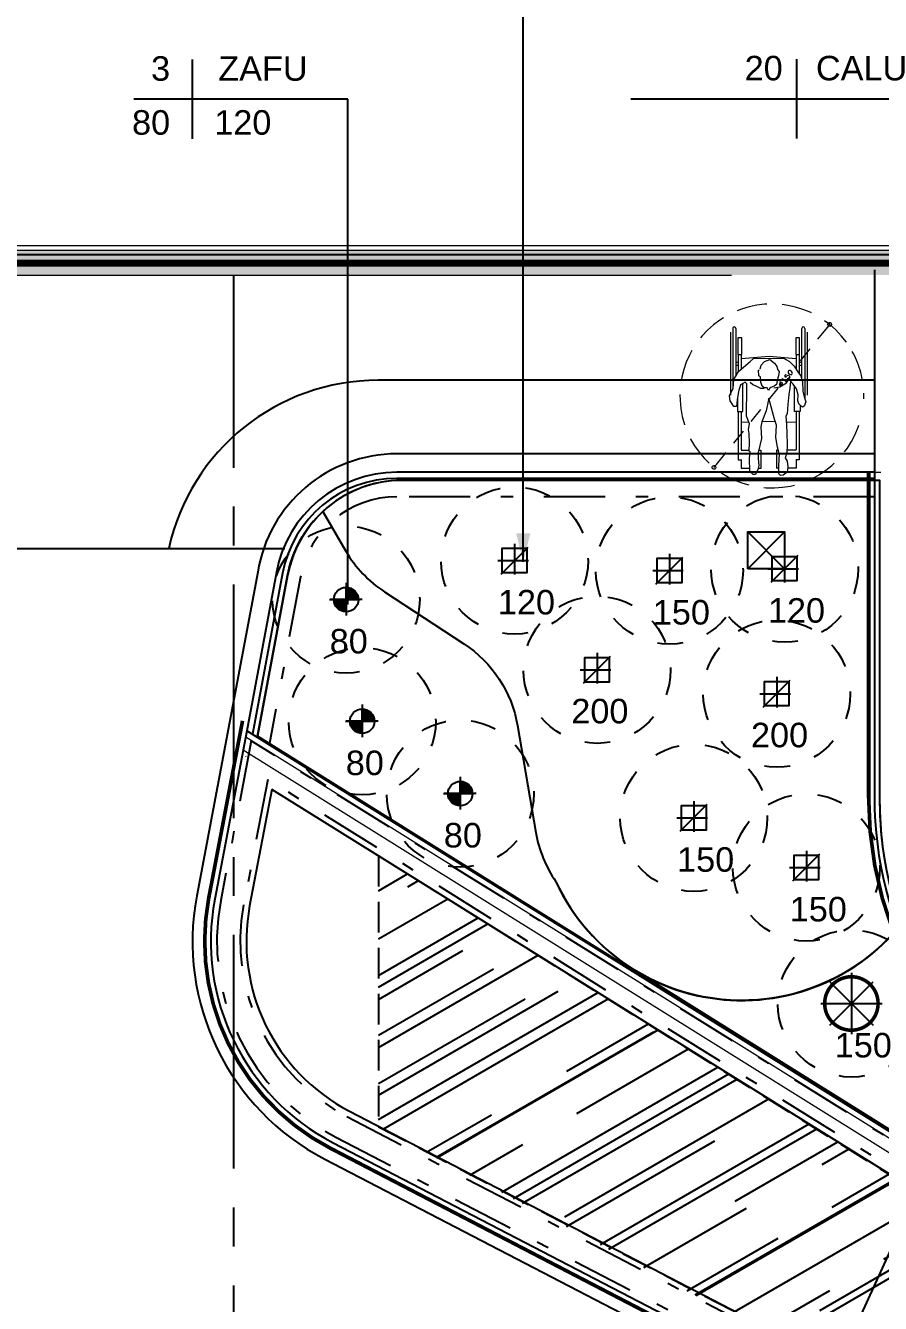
# Model space of a CAD drawing. Extents: x -14.2 to 52.3, y 2.5 to 90.9.
# Drawn here: x -6.07 to 0.9, y 34.2 to 44.62 of the extents above; entities that cross this region are included whole.
import ezdxf
from ezdxf.enums import TextEntityAlignment as Align

# ---------------------------------------------------------------- set-up
doc = ezdxf.new("R2010")
doc.units = 0
for name, pattern in [('HIDDEN', [0.375, 0.25, -0.125]), ('limpo_PINI-PSG-PE-0102-LAZ-R00$0$CENTER2', [28.575, 19.05, -3.175, 3.175, -3.175]), ('limpo_PINI-PSG-PE-0102-LAZ-R00$0$DASHDOT', [1, 0.5, -0.25, 0, -0.25]), ('limpo_PINI-PSG-PE-0102-LAZ-R00$0$HIDDEN', [0.375, 0.25, -0.125]), ('limpo_PINI-PSG-PE-0102-LAZ-R00$0$HIDDEN2', [0.1875, 0.125, -0.0625]), ('limpo_PINI-PSG-PE-0102-LAZ-R00$0$IMPORT-IMPORT-HIDDEN _5_', [0.375, 0.25, -0.125]), ('limpo_PINI-PSG-PE-0102-LAZ-R00$0$IMPORT-IMPORT-HIDDEN2', [0.1875, 0.125, -0.0625]), ('LINE-DASHED_1', [0.41664, 0.20828, -0.20836])]:
    doc.linetypes.add(name, pattern=pattern)
for name, color, linetype in [('COPA GERAL', 118, 'HIDDEN'), ('FOR_CONTROL', 2, 'Continuous'), ('LEGENDA', 2, 'Continuous'), ('limpo_PINI-PSG-PE-0102-LAZ-R00$0$PA_ESTR', 181, 'limpo_PINI-PSG-PE-0102-LAZ-R00$0$CENTER2'), ('limpo_PINI-PSG-PE-0102-LAZ-R00$0$PA_EXTE_1', 1, 'Continuous'), ('limpo_PINI-PSG-PE-0102-LAZ-R00$0$PA_EXTE_2', 2, 'Continuous'), ('limpo_PINI-PSG-PE-0102-LAZ-R00$0$PA_EXTE_3', 3, 'Continuous'), ('limpo_PINI-PSG-PE-0102-LAZ-R00$0$PA_INST_ELET', 162, 'Continuous'), ('limpo_PINI-PSG-PE-0102-LAZ-R00$0$PA_PISO_1', 11, 'Continuous'), ('limpo_PINI-PSG-PE-0102-LAZ-R00$0$PA_PROJ_I', 2, 'limpo_PINI-PSG-PE-0102-LAZ-R00$0$DASHDOT'), ('limpo_PINI-PSG-PE-0102-LAZ-R00$0$PA_TXTU', 11, 'Continuous'), ('limpo_PINI-PSG-PE-0102-LAZ-R00$0$QUADROS', 1, 'Continuous'), ('limpo_PINI-PSG-PE-0102-LAZ-R00$0$XR_ARQT', 7, 'Continuous'), ('limpo_PINI-PSG-PE-0102-LAZ-R00$0$XR_ELET', 31, 'Continuous'), ('PLANTIO1', 2, 'Continuous'), ('XR_ARQT', 7, 'Continuous')]:
    doc.layers.add(name, color=color, linetype=linetype)
for name, color, linetype, lineweight, true_color in [('limpo_PINI-PSG-PE-0102-LAZ-R00$0$0-13', 7, 'limpo_PINI-PSG-PE-0102-LAZ-R00$0$IMPORT-IMPORT-HIDDEN _5_', 5, 0x999999), ('limpo_PINI-PSG-PE-0102-LAZ-R00$0$0-14', 7, 'limpo_PINI-PSG-PE-0102-LAZ-R00$0$IMPORT-IMPORT-HIDDEN2', 5, 0x999999), ('limpo_PINI-PSG-PE-0102-LAZ-R00$0$0-22', 7, 'Continuous', 5, 0xc0c0c0), ('limpo_PINI-PSG-PE-0102-LAZ-R00$0$0-23', 2, 'limpo_PINI-PSG-PE-0102-LAZ-R00$0$IMPORT-IMPORT-HIDDEN2', 5, 0xffff00), ('limpo_PINI-PSG-PE-0102-LAZ-R00$0$0-8', 7, 'Continuous', 5, 0x999999)]:
    doc.layers.add(name, color=color, linetype=linetype, lineweight=lineweight, true_color=true_color)
for name, color, linetype, lineweight in [('limpo_PINI-PSG-PE-0102-LAZ-R00$0$A-DETL', 1, 'Continuous', 5), ('limpo_PINI-PSG-PE-0102-LAZ-R00$0$A-FLOR', 192, 'Continuous', 5), ('limpo_PINI-PSG-PE-0102-LAZ-R00$0$A-FLOR-PATT', 8, 'Continuous', 5), ('limpo_PINI-PSG-PE-0102-LAZ-R00$0$A-GLAZ-CURT', 52, 'Continuous', 5), ('limpo_PINI-PSG-PE-0102-LAZ-R00$0$A-WALL', 1, 'Continuous', 5), ('limpo_PINI-PSG-PE-0102-LAZ-R00$0$I-WALL', 2, 'Continuous', 5), ('limpo_PINI-PSG-PE-0102-LAZ-R00$0$S-BEAM', 12, 'Continuous', 5)]:
    doc.layers.add(name, color=color, linetype=linetype, lineweight=lineweight)
doc.layers.add('PA_VEGE_AUX2', color=6, linetype='Continuous', plot=False)
doc.styles.add('ARN_3', font='arialbd.ttf', dxfattribs={"width": 1.25, "height": 0.3})
doc.styles.add('limpo_PINI-PSG-PE-0102-LAZ-R00$0$RomanS', font='romans__.ttf', dxfattribs={"width": 1.25, "height": 0.0375})
doc.styles.add('R80', font='arial.ttf', dxfattribs={"height": 0.2})
doc.styles.add('RMS_2', font='romans.shx', dxfattribs={"width": 1.25, "height": 0.2})
doc.styles.get("Standard").update_dxf_attribs({"font": 'arial.ttf'})

# ---------------------------------------------------------------- blocks, each defined once
blk = doc.blocks.new('limpo_PINI-PSG-PE-0102-LAZ-R00$0$LAZ GERAL - PNE_dwg_LAYOUT - LAZER - - -_dwg__Origin-23877588-009 - PRE - PAV_ LAZER - GERAL-25011496-009 - PRE - PAV_ LAZER - GERAL')
at = {"layer": 'limpo_PINI-PSG-PE-0102-LAZ-R00$0$0-22'}
blk.add_ellipse((0, 0), major_axis=(0, 0.5), ratio=1, dxfattribs=at)
at = {"layer": 'limpo_PINI-PSG-PE-0102-LAZ-R00$0$0-8'}
blk.add_line((0, 0), (-1, 0), dxfattribs=at)
blk = doc.blocks.new('limpo_PINI-PSG-PE-0102-LAZ-R00$0$LAZ GERAL - PNE_dwg-25011385-009 - PRE - PAV_ LAZER - GERAL')
at = {"layer": 'limpo_PINI-PSG-PE-0102-LAZ-R00$0$0-13'}
for start_param, end_param in [(6.283185, 11.76907), (5.829406, 6.283186), (5.625757, 5.686926)]:
    blk.add_ellipse((-21.61, 16.769), major_axis=(0.608, 0.439), ratio=1, start_param=start_param, end_param=end_param, dxfattribs=at)
at = {"layer": 'limpo_PINI-PSG-PE-0102-LAZ-R00$0$0-14'}
for p, q in [((-21.158, 17.328), (-21.432, 16.99)), ((-22.062, 16.21), (-21.559, 16.832))]:
    blk.add_line(p, q, dxfattribs=at)
at = {"layer": 'limpo_PINI-PSG-PE-0102-LAZ-R00$0$0-8'}
for p, q in [((-21.929, 17.32), (-21.929, 16.823)), ((-21.904, 17.32), (-21.904, 16.929)), ((-21.367, 17.32), (-21.367, 16.907)), ((-21.342, 17.32), (-21.342, 16.745)), ((-21.948, 17.288), (-21.948, 16.776)), ((-21.323, 17.288), (-21.323, 16.776)), ((-21.885, 17.107), (-21.885, 16.964)), ((-21.86, 17.107), (-21.86, 16.988)), ((-21.411, 17.107), (-21.411, 16.986)), ((-21.386, 17.107), (-21.386, 16.95)), ((-21.904, 17.045), (-21.885, 17.045)), ((-21.904, 17.02), (-21.885, 17.02)), ((-21.86, 16.997), (-21.847, 16.998)), ((-21.42, 16.998), (-21.411, 16.997)), ((-21.386, 17.045), (-21.367, 17.045)), ((-21.386, 17.02), (-21.367, 17.02)), ((-21.86, 16.642), (-21.86, 16.329)), ((-21.411, 16.642), (-21.411, 16.329)), ((-21.86, 16.556), (-21.8, 16.558)), ((-21.689, 16.563), (-21.581, 16.56)), ((-21.493, 16.558), (-21.411, 16.556)), ((-21.86, 16.327), (-21.795, 16.327)), ((-21.411, 16.327), (-21.487, 16.327)), ((-21.723, 16.179), (-21.699, 16.179)), ((-21.553, 16.179), (-21.572, 16.179))]:
    blk.add_line(p, q, dxfattribs=at)
at = {"layer": 'limpo_PINI-PSG-PE-0102-LAZ-R00$0$0-8', "flags": 128}
for points in [[(-21.856, 17.243), (-21.888, 17.243), (-21.888, 17.107), (-21.856, 17.107), (-21.856, 17.243)], [(-21.415, 17.107), (-21.383, 17.107), (-21.383, 17.243), (-21.415, 17.243), (-21.415, 17.107)], [(-21.86, 17.074), (-21.633, 17.094), (-21.411, 17.074)], [(-21.705, 16.989), (-21.697, 17.02), (-21.669, 17.051), (-21.627, 17.065), (-21.587, 17.037), (-21.57, 17.009), (-21.564, 16.984), (-21.55, 16.967), (-21.556, 16.933), (-21.562, 16.916), (-21.567, 16.893), (-21.573, 16.862), (-21.59, 16.848), (-21.618, 16.837), (-21.627, 16.831), (-21.638, 16.812), (-21.649, 16.834), (-21.672, 16.834), (-21.689, 16.848), (-21.7, 16.882), (-21.703, 16.91), (-21.703, 16.922), (-21.717, 16.933), (-21.72, 16.978), (-21.711, 16.981)], [(-21.787, 16.882), (-21.765, 16.862), (-21.734, 16.848), (-21.703, 16.831), (-21.672, 16.831)], [(-21.593, 16.834), (-21.545, 16.843), (-21.491, 16.876), (-21.46, 16.922)], [(-21.38, 16.942), (-21.38, 16.943), (-21.381, 16.943)], [(-21.891, 16.744), (-21.891, 16.642), (-21.847, 16.642), (-21.847, 16.87)], [(-21.38, 16.695), (-21.38, 16.642), (-21.424, 16.642), (-21.424, 16.848)], [(-21.885, 16.642), (-21.885, 16.249), (-21.86, 16.249)], [(-21.386, 16.642), (-21.386, 16.249), (-21.411, 16.249)], [(-21.717, 16.327), (-21.699, 16.327), (-21.699, 16.177)], [(-21.558, 16.327), (-21.572, 16.327), (-21.572, 16.177)], [(-21.86, 16.251), (-21.86, 16.179), (-21.791, 16.179)], [(-21.411, 16.251), (-21.411, 16.179), (-21.481, 16.179)]]:
    blk.add_lwpolyline(points, dxfattribs=at)
blk.add_lwpolyline([(-21.759, 17.074), (-21.514, 17.077), (-21.466, 17.051), (-21.429, 17.012), (-21.393, 16.958), (-21.373, 16.933), (-21.361, 16.885), (-21.356, 16.809), (-21.345, 16.761), (-21.333, 16.721), (-21.347, 16.685), (-21.361, 16.676), (-21.39, 16.704), (-21.398, 16.73), (-21.395, 16.778), (-21.409, 16.826), (-21.435, 16.865), (-21.457, 16.888), (-21.463, 16.831), (-21.471, 16.781), (-21.48, 16.699), (-21.486, 16.623), (-21.497, 16.603), (-21.491, 16.532), (-21.488, 16.465), (-21.486, 16.372), (-21.488, 16.301), (-21.5, 16.265), (-21.486, 16.236), (-21.48, 16.191), (-21.486, 16.146), (-21.517, 16.124), (-21.539, 16.121), (-21.553, 16.135), (-21.553, 16.191), (-21.55, 16.259), (-21.548, 16.29), (-21.564, 16.352), (-21.576, 16.431), (-21.573, 16.53), (-21.587, 16.58), (-21.604, 16.64), (-21.635, 16.752), (-21.655, 16.648), (-21.691, 16.558), (-21.7, 16.516), (-21.694, 16.422), (-21.722, 16.307), (-21.722, 16.259), (-21.717, 16.203), (-21.725, 16.169), (-21.742, 16.129), (-21.762, 16.129), (-21.79, 16.152), (-21.793, 16.262), (-21.787, 16.313), (-21.796, 16.318), (-21.793, 16.386), (-21.796, 16.462), (-21.801, 16.496), (-21.793, 16.541), (-21.818, 16.603), (-21.818, 16.682), (-21.815, 16.758), (-21.815, 16.82), (-21.813, 16.868), (-21.827, 16.882), (-21.866, 16.86), (-21.883, 16.806), (-21.892, 16.738), (-21.897, 16.682), (-21.92, 16.682), (-21.934, 16.704), (-21.951, 16.73), (-21.954, 16.769), (-21.925, 16.831), (-21.92, 16.902), (-21.883, 16.967), (-21.804, 17.037), (-21.787, 17.051)], close=True, dxfattribs=at)
at = {"layer": 'limpo_PINI-PSG-PE-0102-LAZ-R00$0$0-8'}
for centre, start_param, end_param in [((-21.917, 17.32), 5.497789, 8.639382), ((-21.354, 17.32), 5.497782, 8.639374)]:
    blk.add_ellipse(centre, major_axis=(0.00884, 0.00884), ratio=1, start_param=start_param, end_param=end_param, dxfattribs=at)
for p, xscale, yscale, zscale, rotation in [((-21.139, 17.352), 0.03125, 0.03125, 0.03125, 51.03786140507628), ((-22.082, 16.186), 0.03124999999999999, 0.03124999999999999, 0.03124999999999999, 231.0378614050763)]:
    blk.add_blockref('limpo_PINI-PSG-PE-0102-LAZ-R00$0$LAZ GERAL - PNE_dwg_LAYOUT - LAZER - - -_dwg__Origin-23877588-009 - PRE - PAV_ LAZER - GERAL-25011496-009 - PRE - PAV_ LAZER - GERAL', p, dxfattribs=dict(xscale=xscale, yscale=yscale, zscale=zscale, rotation=rotation))
at = {"layer": 'limpo_PINI-PSG-PE-0102-LAZ-R00$0$0-23', "insert": (-21.512, 16.924), "char_height": 0.0375, "width": 0.21165, "attachment_point": 2, "rotation": 51.0379, "line_spacing_factor": 0.983083, "style": 'limpo_PINI-PSG-PE-0102-LAZ-R00$0$RomanS'}
blk.add_mtext('∅150', dxfattribs=at)
blk = doc.blocks.new('limpo_PINI-PSG-PE-0102-LAZ-R00$0$PINI-EST-PE-1101-TQR-R20_rvt-1-5PPE_008_LAZER__P_A_0_09_')
at = {"layer": 'limpo_PINI-PSG-PE-0102-LAZ-R00$0$A-FLOR-PATT', "lineweight": 18}
h = blk.add_hatch(dxfattribs=at)
h.set_pattern_fill('FP_1', color=130, style=0, pattern_type=2)
h.set_pattern_definition([(0, (0, 0), (609.6, 152.4), [5.029, -452.171, 5.029, -452.171, -2438.4]), (0, (0, 0), (609.6, 152.4), [-914.4, 5.029, -909.371, 5.029, -452.171, -1066.8]), (0, (0, 0), (609.6, 152.4), [-2286, 5.029, -299.771, 5.029, -756.971]), (120, (228.6, 76.2), (-436.7823, 451.7291), [5.029, -452.171, 5.029, -452.171, -2438.4]), (120, (228.6, 76.2), (-436.7823, 451.7291), [-914.4, 5.029, -909.371, 5.029, -452.171, -1066.8]), (120, (228.6, 76.2), (-436.7823, 451.7291), [-2286, 5.029, -299.771, 5.029, -756.971]), (240, (304.8, 381), (-172.8177, -604.1291), [5.029, -452.171, 5.029, -452.171, -2438.4]), (240, (304.8, 381), (-172.8177, -604.1291), [-914.4, 5.029, -909.371, 5.029, -452.171, -1066.8]), (240, (304.8, 381), (-172.8177, -604.1291), [-2286, 5.029, -299.771, 5.029, -756.971])])
h.paths.add_polyline_path([(-7288, 8959), (-7288, 8967), (-11964, 11394), (-12008, 11418), (-12083, 11463), (-12123, 11489), (-12199, 11542), (-12214, 11554), (-12233, 11568), (-12286, 11610), (-12337, 11654), (-12386, 11701), (-12437, 11752), (-12489, 11810), (-12537, 11867), (-12565, 11903), (-12617, 11974), (-12644, 12013), (-12690, 12088), (-12705, 12114), (-12713, 12128), (-12745, 12188), (-12775, 12249), (-12774, 12217), (-12701, 12081), (-12620, 11957), (-12533, 11844), (-12433, 11733), (-12328, 11634), (-12209, 11539), (-12083, 11454), (-11949, 11378), (-7593, 9117)])
h.paths.add_polyline_path([(-12775, 14100), (-12699, 14496), (-12485, 14455), (-12697, 14586), (-12722, 14455), (-12775, 14169), (-12775, 14126)])
at = {"layer": 'limpo_PINI-PSG-PE-0102-LAZ-R00$0$S-BEAM'}
h = blk.add_hatch(color=50, dxfattribs=at)
h.paths.add_polyline_path([(36620, 18460), (37086, 18460), (37086, 18537), (-15140, 18537), (-15238, 18533), (-15331, 18494), (-15322, 18464), (-15335, 18460), (-6270, 18460), (-6270, 18503), (-6220, 18503), (-6220, 18460), (32600, 18460)])
h.paths.add_polyline_path([(-15199, 18550), (-15129, 18552), (-15151, 18552), (-15199, 18550)])
h.paths.add_polyline_path([(37073, 18582), (37086, 18582), (37086, 18660), (-14942, 18660), (-15123, 18582), (36620, 18582)])
at = {"layer": 'limpo_PINI-PSG-PE-0102-LAZ-R00$0$A-FLOR', "color": 142, "lineweight": 18}
for p, q in [((-12775, 14169), (-12775, 14100)), ((-12775, 12249), (-12775, 12218))]:
    blk.add_line(p, q, dxfattribs=at)
at = {"layer": 'limpo_PINI-PSG-PE-0102-LAZ-R00$0$S-BEAM', "color": 55, "lineweight": 18}
for p, q in [((37086, 18660), (-14942, 18660)), ((-15335, 18460), (-8715, 18460))]:
    blk.add_line(p, q, dxfattribs=at)
blk = doc.blocks.new('limpo_PINI-PSG-PE-0102-LAZ-R00$0$Parede básica _ DAA_GDC_VID_INFTY - ___-2043446-5PPE_008_LAZER__P_A_0_09_')
at = {"layer": 'limpo_PINI-PSG-PE-0102-LAZ-R00$0$A-WALL'}
for p, q in [((-15140, 18582), (-14177, 18582)), ((-14177, 18582), (-14177, 18568)), ((-14177, 18552), (-14177, 18537)), ((-15140, 18537), (-14177, 18537))]:
    blk.add_line(p, q, dxfattribs=at)
blk = doc.blocks.new('limpo_PINI-PSG-PE-0102-LAZ-R00$0$Parede básica _ DAA_GDC_VID_INFTY - ___-2043447-5PPE_008_LAZER__P_A_0_09_')
at = {"layer": 'limpo_PINI-PSG-PE-0102-LAZ-R00$0$A-WALL'}
for p, q in [((-14177, 18568), (-14177, 18582)), ((-14177, 18582), (-12927, 18582)), ((-14177, 18537), (-14177, 18552)), ((-12927, 18582), (-12927, 18568)), ((-12927, 18552), (-12927, 18537)), ((-14177, 18537), (-12927, 18537))]:
    blk.add_line(p, q, dxfattribs=at)
blk = doc.blocks.new('limpo_PINI-PSG-PE-0102-LAZ-R00$0$Parede básica _ DAA_GDC_VID_INFTY - ___-2043448-5PPE_008_LAZER__P_A_0_09_')
at = {"layer": 'limpo_PINI-PSG-PE-0102-LAZ-R00$0$A-WALL'}
for p, q in [((-12927, 18568), (-12927, 18582)), ((-12927, 18582), (-11677, 18582)), ((-12927, 18537), (-12927, 18552)), ((-11677, 18582), (-11677, 18568)), ((-11677, 18552), (-11677, 18537)), ((-12927, 18537), (-11677, 18537))]:
    blk.add_line(p, q, dxfattribs=at)
blk = doc.blocks.new('limpo_PINI-PSG-PE-0102-LAZ-R00$0$Parede básica _ DAA_GDC_VID_INFTY - ___-2043449-5PPE_008_LAZER__P_A_0_09_')
at = {"layer": 'limpo_PINI-PSG-PE-0102-LAZ-R00$0$A-WALL'}
for p, q in [((-11677, 18568), (-11677, 18582)), ((-11677, 18582), (-10427, 18582)), ((-11677, 18537), (-11677, 18552)), ((-10427, 18582), (-10427, 18568)), ((-10427, 18552), (-10427, 18537)), ((-11677, 18537), (-10427, 18537))]:
    blk.add_line(p, q, dxfattribs=at)
blk = doc.blocks.new('limpo_PINI-PSG-PE-0102-LAZ-R00$0$Parede básica _ DAA_GDC_VID_INFTY - ___-2043450-5PPE_008_LAZER__P_A_0_09_')
at = {"layer": 'limpo_PINI-PSG-PE-0102-LAZ-R00$0$A-WALL'}
for p, q in [((-10427, 18568), (-10427, 18582)), ((-10427, 18582), (-9177, 18582)), ((-10427, 18537), (-10427, 18552)), ((-9177, 18582), (-9177, 18568)), ((-9177, 18552), (-9177, 18537)), ((-10427, 18537), (-9177, 18537))]:
    blk.add_line(p, q, dxfattribs=at)
blk = doc.blocks.new('limpo_PINI-PSG-PE-0102-LAZ-R00$0$Parede básica _ DAA_GDC_VID_INFTY - ___-2043451-5PPE_008_LAZER__P_A_0_09_')
at = {"layer": 'limpo_PINI-PSG-PE-0102-LAZ-R00$0$A-WALL'}
for p, q in [((-9177, 18568), (-9177, 18582)), ((-9177, 18582), (-7927, 18582)), ((-9177, 18537), (-9177, 18552)), ((-7927, 18582), (-7927, 18568)), ((-7927, 18552), (-7927, 18537)), ((-9177, 18537), (-7927, 18537))]:
    blk.add_line(p, q, dxfattribs=at)
blk = doc.blocks.new('limpo_PINI-PSG-PE-0102-LAZ-R00$0$Parede básica _ DAA_GDC_VID_INFTY - ___-2043452-5PPE_008_LAZER__P_A_0_09_')
at = {"layer": 'limpo_PINI-PSG-PE-0102-LAZ-R00$0$A-WALL'}
for p, q in [((-7927, 18568), (-7927, 18582)), ((-7927, 18582), (-6677, 18582)), ((-7927, 18537), (-7927, 18552)), ((-6677, 18582), (-6677, 18568)), ((-6677, 18552), (-6677, 18537)), ((-7927, 18537), (-6677, 18537))]:
    blk.add_line(p, q, dxfattribs=at)
blk = doc.blocks.new('limpo_PINI-PSG-PE-0102-LAZ-R00$0$A$C745163c0')
at = {"layer": 'limpo_PINI-PSG-PE-0102-LAZ-R00$0$A-DETL', "color": 1}
blk.add_line((3102, 21215), (-20790, 21215), dxfattribs=at)
at = {"layer": 'limpo_PINI-PSG-PE-0102-LAZ-R00$0$A-WALL', "color": 170, "lineweight": 40}
for p, q in [((-13607, 21083), (-20820, 21083)), ((-20820, 21068), (-13607, 21068)), ((-19857, 21068), (-19857, 21083)), ((-18607, 21068), (-18607, 21083)), ((-17357, 21068), (-17357, 21083)), ((-16107, 21068), (-16107, 21083)), ((-14857, 21068), (-14857, 21083)), ((-13607, 21068), (-13607, 21083)), ((-8607, 21083), (-13607, 21083)), ((-13607, 21068), (-8607, 21068))]:
    blk.add_line(p, q, dxfattribs=at)
at = {"layer": 'limpo_PINI-PSG-PE-0102-LAZ-R00$0$A-WALL'}
for p, q in [((-17124, 19368), (-13175, 19368)), ((-13225, 19318), (-17124, 19318)), ((-13225, 16710), (-13225, 19368)), ((-18357, 17208), (-18106, 18553)), ((-18057, 18544), (-18302, 17232)), ((-7021, 10141), (-18357, 17208)), ((-18302, 17232), (-6994, 10184))]:
    blk.add_line(p, q, dxfattribs=at)
for centre, radius, start, end in [((-17124, 18368), 1000, 90, 169.319), ((-17124, 18368), 950, 90, 169.3159), ((-10225, 16710), 3000, 180, 236.8918)]:
    blk.add_arc(centre, radius, start, end, dxfattribs=at)
at = {"layer": 'limpo_PINI-PSG-PE-0102-LAZ-R00$0$I-WALL'}
blk.add_line((-7074, 10056), (-18377, 17102), dxfattribs=at)
at = {"lineweight": 5}
blk.add_blockref('limpo_PINI-PSG-PE-0102-LAZ-R00$0$PINI-EST-PE-1101-TQR-R20_rvt-1-5PPE_008_LAZER__P_A_0_09_', (-5680, 2515), dxfattribs=at)
at = {"layer": 'limpo_PINI-PSG-PE-0102-LAZ-R00$0$A-GLAZ-CURT'}
for name in ['limpo_PINI-PSG-PE-0102-LAZ-R00$0$Parede básica _ DAA_GDC_VID_INFTY - ___-2043446-5PPE_008_LAZER__P_A_0_09_', 'limpo_PINI-PSG-PE-0102-LAZ-R00$0$Parede básica _ DAA_GDC_VID_INFTY - ___-2043447-5PPE_008_LAZER__P_A_0_09_', 'limpo_PINI-PSG-PE-0102-LAZ-R00$0$Parede básica _ DAA_GDC_VID_INFTY - ___-2043448-5PPE_008_LAZER__P_A_0_09_', 'limpo_PINI-PSG-PE-0102-LAZ-R00$0$Parede básica _ DAA_GDC_VID_INFTY - ___-2043449-5PPE_008_LAZER__P_A_0_09_', 'limpo_PINI-PSG-PE-0102-LAZ-R00$0$Parede básica _ DAA_GDC_VID_INFTY - ___-2043450-5PPE_008_LAZER__P_A_0_09_', 'limpo_PINI-PSG-PE-0102-LAZ-R00$0$Parede básica _ DAA_GDC_VID_INFTY - ___-2043451-5PPE_008_LAZER__P_A_0_09_', 'limpo_PINI-PSG-PE-0102-LAZ-R00$0$Parede básica _ DAA_GDC_VID_INFTY - ___-2043452-5PPE_008_LAZER__P_A_0_09_']:
    blk.add_blockref(name, (-5680, 2515), dxfattribs=at)
blk = doc.blocks.new('*U467', base_point=(48.796, -53.725))
for p, q in [((48.946, -53.575), (48.646, -53.875)), ((48.646, -53.575), (48.946, -53.875))]:
    blk.add_line(p, q)
blk.add_lwpolyline([(48.646, -53.875), (48.646, -53.575), (48.946, -53.575), (48.946, -53.875)], close=True)
blk = doc.blocks.new('limpo_PINI-PSG-PE-0102-LAZ-R00$0$A$Cf52f6f8c')
at = {"layer": 'limpo_PINI-PSG-PE-0102-LAZ-R00$0$QUADROS'}
blk.add_blockref('*U467', (-12.111, 18.731), dxfattribs=at)
blk = doc.blocks.new('limpo_PINI-PSG-PE-0102-LAZ-R00')
at = {"layer": 'limpo_PINI-PSG-PE-0102-LAZ-R00$0$XR_ARQT', "xscale": 0.001000000000038553, "yscale": 0.001000000000038553, "zscale": 0.001000000000038553}
blk.add_blockref('limpo_PINI-PSG-PE-0102-LAZ-R00$0$A$C745163c0', (14.124, 21.592), dxfattribs=at)
at = {"layer": 'limpo_PINI-PSG-PE-0102-LAZ-R00$0$PA_TXTU'}
h = blk.add_hatch(dxfattribs=at)
h.set_pattern_fill('AR-RROOF', color=252, scale=0.02, angle=30)
h.paths.add_polyline_path([(-3.15, 37.832), (-3.15, 35.624), (1.156, 33.336), (1.156, 35.152)])
h.paths.add_polyline_path([(3.156, 33.902), (3.155, 32.351), (4.955, 31.418), (5.567, 32.402)])
at = {"layer": 'limpo_PINI-PSG-PE-0102-LAZ-R00$0$PA_ESTR', "ltscale": 0.1}
blk.add_lwpolyline([(-4.331, 29.567), (-4.331, 42.567)], dxfattribs=at)
at = {"layer": 'limpo_PINI-PSG-PE-0102-LAZ-R00$0$PA_EXTE_1'}
blk.add_line((-6.591, 40.337), (-3.914, 40.337), dxfattribs=at)
for points in [[(-6.797, 42.735), (46.794, 42.735, -0.456882), (47.794, 41.581), (42.795, 6.973, -0.372795), (41.484, 5.837), (17.261, 5.837)], [(-6.797, 42.685), (46.794, 42.685, -0.456882), (47.744, 41.588), (42.746, 6.98, -0.372795), (41.484, 5.887), (17.261, 5.887)], [(0.899, 41.71), (-3.153, 41.71, 0.35197), (-4.861, 40.337)]]:
    blk.add_lwpolyline(points, format="xyb", dxfattribs=at)
blk.add_lwpolyline([(0.899, 40.96), (0.899, 42.61)], dxfattribs=at)
at = {"layer": 'limpo_PINI-PSG-PE-0102-LAZ-R00$0$PA_EXTE_1', "linetype": 'limpo_PINI-PSG-PE-0102-LAZ-R00$0$HIDDEN'}
blk.add_lwpolyline([(1.156, 33.389), (1.156, 35.147), (-3.15, 37.832), (-3.15, 35.623)], close=True, dxfattribs=at)
at = {"layer": 'limpo_PINI-PSG-PE-0102-LAZ-R00$0$PA_EXTE_2'}
blk.add_lwpolyline([(-4.019, 38.373), (-4.201, 37.424, 0.330983), (-3.386, 35.75), (7.218, 30.247, 0.190653), (9.202, 30.044), (17.658, 32.429), (16.677, 32.939, 0.190736), (15.425, 33.067), (8.965, 31.245, -0.197639), (7.083, 31.463)], format="xyb", close=True, dxfattribs=at)
at = {"layer": 'limpo_PINI-PSG-PE-0102-LAZ-R00$0$PA_EXTE_3'}
for points in [[(0.899, 40.96), (-3, 40.96, 0.360609), (-3.983, 40.145), (-4.224, 38.852)], [(39.503, 26.44), (39.137, 26.44, -0.297475), (38.679, 26.739), (36.75, 31.125, 0.256356), (35.606, 32.004), (30.414, 32.803, 0.107319), (29.99, 32.777), (28.814, 32.446, -0.105914), (28.396, 32.419), (16.661, 34.17, 0.105914), (15.406, 34.09), (8.696, 32.198, -0.192229), (7.59, 32.314), (2.261, 35.79, -0.253465), (0.899, 38.302), (0.899, 40.96)], [(0.899, 40.91), (-3, 40.91, 0.360609), (-3.933, 40.136), (-4.178, 38.823)]]:
    blk.add_lwpolyline(points, format="xyb", dxfattribs=at)
blk.add_lwpolyline([(-4.224, 38.852), (-4.486, 37.478, 0.330983), (-3.52, 35.493), (7.084, 29.99, 0.190653), (9.28, 29.765), (18.442, 32.349), (16.811, 33.196, 0.190736), (15.346, 33.346), (8.891, 31.525, -0.211123), (7.13, 31.776)], format="xyb", close=True, dxfattribs=at)
at = {"layer": 'limpo_PINI-PSG-PE-0102-LAZ-R00$0$PA_INST_ELET', "linetype": 'limpo_PINI-PSG-PE-0102-LAZ-R00$0$HIDDEN2', "const_width": 0.03}
for points in [[(39.503, 26.39), (39.137, 26.39, -0.297475), (38.633, 26.719), (36.705, 31.105, 0.256356), (35.598, 31.954), (30.406, 32.754, 0.107319), (30.003, 32.729), (28.828, 32.398, -0.105914), (28.389, 32.369), (16.653, 34.121, 0.105914), (15.42, 34.042), (8.71, 32.15, -0.192622), (7.565, 32.271), (2.233, 35.748, -0.253465), (0.849, 38.302), (0.849, 40.96)], [(-4.259, 38.933), (-4.535, 37.487, 0.33099), (-3.543, 35.448), (7.061, 29.945, 0.190653), (9.294, 29.717), (18.577, 32.335)]]:
    blk.add_lwpolyline(points, format="xyb", dxfattribs=at)
at = {"layer": 'limpo_PINI-PSG-PE-0102-LAZ-R00$0$PA_PISO_1'}
blk.add_lwpolyline([(0.899, 41.11), (-3, 41.11, 0.367379), (-4.135, 40.145), (-4.633, 37.505, 0.330983), (-3.589, 35.359), (7.015, 29.857, 0.190653), (9.321, 29.621), (20.055, 32.648)], format="xyb", dxfattribs=at)
at = {"layer": 'limpo_PINI-PSG-PE-0102-LAZ-R00$0$PA_PROJ_I'}
blk.add_lwpolyline([(0.899, 40.76), (-3, 40.76, 0.360609), (-3.786, 40.108), (-4.042, 38.734)], format="xyb", dxfattribs=at)
for points in [[(-4.188, 38.77), (-4.437, 37.468, 0.330983), (-3.497, 35.537), (7.107, 30.034, 0.190653), (9.267, 29.813), (18.307, 32.363), (16.788, 33.152, 0.190736), (15.36, 33.298), (8.9, 31.476, -0.196663), (7.207, 31.669)], [(-4.054, 38.455), (-4.25, 37.433, 0.330983), (-3.409, 35.706), (7.195, 30.203, 0.190653), (9.215, 29.996), (17.793, 32.415), (16.7, 32.983, 0.190736), (15.411, 33.115), (8.951, 31.293, -0.197448), (7.109, 31.506)]]:
    blk.add_lwpolyline(points, format="xyb", close=True, dxfattribs=at)
at = {"layer": 'limpo_PINI-PSG-PE-0102-LAZ-R00$0$XR_ARQT'}
blk.add_blockref('limpo_PINI-PSG-PE-0102-LAZ-R00$0$LAZ GERAL - PNE_dwg-25011385-009 - PRE - PAV_ LAZER - GERAL', (21.669, 24.813), dxfattribs=at)
at = {"layer": 'limpo_PINI-PSG-PE-0102-LAZ-R00$0$XR_ELET'}
blk.add_blockref('limpo_PINI-PSG-PE-0102-LAZ-R00$0$A$Cf52f6f8c', (12.124, 21.592), dxfattribs=at)
blk = doc.blocks.new('SBTITU')
at = {"color": 4, "style": 'ARN_3', "width": 1.25}
blk.add_attdef('TÍTULO', (0.46, -4.18), '', height=3, dxfattribs=at)
at = {"color": 2, "style": 'RMS_2', "width": 1.25}
blk.add_attdef('ESCALA', (0.1, -8.66), '', height=2, dxfattribs=at)
blk = doc.blocks.new('*U63')
for p, q in [((0, 0.137), (0, -0.137)), ((-0.137, 0), (0.137, 0))]:
    blk.add_line(p, q)
at = {"linetype": 'LINE-DASHED_1'}
blk.add_circle((0, 0), 0.6, dxfattribs=at)
ref = blk.add_blockref('SBTITU', (-0.173, 0.095), dxfattribs=dict(xscale=0.08, yscale=0.08, zscale=0.08))
ref.add_attrib('TÍTULO', '150', dxfattribs={"color": 184, "height": 0.2}).set_placement((-0.136, -0.24), align=Align.TOP_LEFT)
blk = doc.blocks.new('PL59')
at = {"layer": 'PLANTIO1'}
for p, q in [((0, 0.13), (0, -0.13)), ((0.13, 0), (-0.13, 0)), ((0.1, 0), (-0.1, 0)), ((0, -0.1), (0, 0.1))]:
    blk.add_line(p, q, dxfattribs=at)
at = {"layer": 'PLANTIO1', "const_width": 0.1}
for points in [[(-0.05, 0, 0.414214), (0, -0.05, 1)], [(0.05, 0, 0.414214), (0, 0.05, 1)]]:
    blk.add_lwpolyline(points, format="xyb", dxfattribs=at)
at = {"layer": 'PLANTIO1'}
blk.add_lwpolyline([(-0.05, 0, 0.1, 0.1, 1), (-0.05, 0, 0, 0, 0)], format="xyseb", dxfattribs=at)
blk.add_circle((0, 0), 0.1, dxfattribs=at)
blk = doc.blocks.new('*U62')
for p, q in [((0, 0.137), (0, -0.137)), ((-0.137, 0), (0.137, 0))]:
    blk.add_line(p, q)
at = {"linetype": 'LINE-DASHED_1'}
blk.add_circle((0, 0), 0.6, dxfattribs=at)
ref = blk.add_blockref('SBTITU', (-0.171, 0.096), dxfattribs=dict(xscale=0.08, yscale=0.08, zscale=0.08))
ref.add_attrib('TÍTULO', '80', dxfattribs={"color": 184, "height": 0.2}).set_placement((-0.134, -0.239), align=Align.TOP_LEFT)
blk = doc.blocks.new('*U64')
for p, q in [((0, 0.137), (0, -0.137)), ((-0.137, 0), (0.137, 0))]:
    blk.add_line(p, q)
at = {"linetype": 'LINE-DASHED_1'}
blk.add_circle((0, 0), 0.6, dxfattribs=at)
ref = blk.add_blockref('SBTITU', (-0.173, 0.095), dxfattribs=dict(xscale=0.08, yscale=0.08, zscale=0.08))
ref.add_attrib('TÍTULO', '120', dxfattribs={"color": 184, "height": 0.2}).set_placement((-0.136, -0.24), align=Align.TOP_LEFT)
blk = doc.blocks.new('*U504')
for p, q in [((0, 0.137), (0, -0.137)), ((-0.137, 0), (0.137, 0))]:
    blk.add_line(p, q)
at = {"linetype": 'LINE-DASHED_1'}
blk.add_circle((0, 0), 0.6, dxfattribs=at)
ref = blk.add_blockref('SBTITU', (-0.247, 0.098), dxfattribs=dict(xscale=0.08, yscale=0.08, zscale=0.08))
ref.add_attrib('TÍTULO', '200', dxfattribs={"color": 184, "height": 0.2}).set_placement((-0.21, -0.237), align=Align.TOP_LEFT)
blk = doc.blocks.new('PL68')
at = {"layer": 'PLANTIO1'}
blk.add_line((-0.11, -0.11), (0.11, 0.11), dxfattribs=at)
blk.add_lwpolyline([(-0.107, -0.018, 0.1, 0.1, 1), (-0.107, -0.018, 0, 0, 0)], format="xyseb", dxfattribs=at)
blk.add_lwpolyline([(-0.1, -0.1), (-0.1, 0.1), (0.1, 0.1), (0.1, -0.1)], close=True, dxfattribs=at)
blk = doc.blocks.new('SETA')
blk.add_solid([(0, 0), (0.234, -0.058), (0.234, 0.058)])
blk = doc.blocks.new('PL16')
at = {"layer": 'PLANTIO1'}
for p, q in [((0, 0.25), (0, -0.25)), ((-0.177, 0.177), (0.177, -0.177)), ((-0.177, -0.177), (0.177, 0.177)), ((-0.25, 0), (0.25, 0))]:
    blk.add_line(p, q, dxfattribs=at)
at = {"layer": 'PLANTIO1', "const_width": 0.0291}
blk.add_lwpolyline([(-0.218, 0, 1), (0.218, 0, 1)], format="xyb", close=True, dxfattribs=at)
at = {"layer": 'PLANTIO1'}
blk.add_lwpolyline([(-0.179, 0.019, 0.1, 0.1, 1), (-0.179, 0.019, 0, 0, 0)], format="xyseb", dxfattribs=at)

msp = doc.modelspace()

# ---------------------------------------------------------------- linework, layer by layer
at = {"layer": 'FOR_CONTROL'}
for points in [[(0.899, 40.91), (-3, 40.91, 0.189421), (-3.647, 40.656), (-3.458, 40.334, 0.116291), (-3.142, 40.001), (-2.496, 39.578, -0.208349), (-2.058, 38.911), (-1.908, 38.039, 0.109716), (-1.744, 37.638, 0.556067), (1.074, 37.294, -0.085944), (0.899, 38.302)], [(0.899, 40.91), (-3, 40.91, 0.189421), (-3.647, 40.656), (-3.458, 40.334, 0.116291), (-3.142, 40.001), (-2.496, 39.578, -0.208349), (-2.058, 38.911), (-1.908, 38.039, 0.109716), (-1.744, 37.638, 0.556067), (1.074, 37.294, -0.085944), (0.899, 38.302)], [(-3.647, 40.656), (-3.458, 40.334, 0.116291), (-3.142, 40.001), (-2.496, 39.578, -0.208349), (-2.058, 38.911), (-1.908, 38.039, 0.109716), (-1.744, 37.638, 0.143686), (-1.124, 36.93), (-1.128, 36.923), (-4.178, 38.824), (-3.934, 40.134, -0.160766)], [(-1.112, 36.923), (3.225, 34.214), (3.22, 34.271, -0.447272), (3.725, 34.819), (3.749, 34.819), (2.261, 35.79, -0.163949), (1.074, 37.294, -0.379512)]]:
    msp.add_lwpolyline(points, format="xyb", close=True, dxfattribs=at)
msp.add_lwpolyline([(-3.647, 40.656), (-3.458, 40.334, 0.116291), (-3.142, 40.001), (-2.496, 39.578, -0.208349), (-2.058, 38.911), (-1.908, 38.039, 0.109716), (-1.744, 37.638, 0.145789), (-1.112, 36.923, -0.085944)], format="xyb", dxfattribs=at)
at = {"layer": 'LEGENDA'}
for p, q in [((-2.011, 40.245), (-2.011, 45.297)), ((-4.712, 44.343), (-4.712, 43.695)), ((0.219, 44.346), (0.219, 43.698)), ((-3.77, 44.019), (-5.189, 44.019)), ((-3.442, 44.019), (-3.77, 44.019)), ((-3.442, 39.897), (-3.442, 44.019)), ((-1.132, 44.022), (-0.437, 44.022)), ((-0.437, 44.022), (1.331, 44.022)), ((1.555, 35.886), (0.2, 32.919))]:
    msp.add_line(p, q, dxfattribs=at)
at = {"layer": 'PA_VEGE_AUX2'}
msp.add_lwpolyline([(0.899, 38.302), (0.899, 40.91), (-3, 40.91, 0.360609), (-3.933, 40.136), (-4.178, 38.824), (7.13, 31.776, 0.212588), (8.886, 31.524), (16.701, 33.728, -0.105914), (17.328, 33.768), (24.033, 32.774), (24.077, 33.071), (16.661, 34.17, 0.105914), (15.406, 34.09), (8.659, 32.188, -0.185677), (7.59, 32.314), (2.261, 35.79, -0.253476)], format="xyb", close=True, dxfattribs=at)
for points in [[(-3.647, 40.656, 0.160242), (-3.933, 40.136), (-4.178, 38.824), (-1.128, 36.923)], [(-3.644, 40.651), (-3.458, 40.334, 0.116291), (-3.142, 40.001), (-2.496, 39.578, -0.208349), (-2.058, 38.911), (-1.908, 38.039, 0.109716), (-1.744, 37.638, 0.602504), (1.207, 37.484)]]:
    msp.add_lwpolyline(points, format="xyb", dxfattribs=at)

# ---------------------------------------------------------------- block references
at = {"layer": 'COPA GERAL'}
for name, p in [('*U64', (-2.082, 40.257)), ('*U63', (-0.818, 40.175)), ('*U64', (0.121, 40.19)), ('*U62', (-3.456, 39.938)), ('*U504', (-1.409, 39.366)), ('*U504', (0.057, 39.171)), ('*U62', (-3.325, 38.946)), ('*U62', (-2.525, 38.356)), ('*U63', (-0.62, 38.159)), ('*U63', (0.299, 37.754)), ('*U63', (0.666, 36.645))]:
    msp.add_blockref(name, p, dxfattribs=at)
at = {"layer": 'LEGENDA', "rotation": 90}
msp.add_blockref('SETA', (-2.011, 40.245), dxfattribs=at)
at = {"layer": 'PLANTIO1'}
for name, p in [('PL68', (-2.082, 40.257)), ('PL68', (-0.818, 40.175)), ('PL68', (0.121, 40.19)), ('PL59', (-3.456, 39.938)), ('PL68', (-1.409, 39.366)), ('PL68', (0.057, 39.171)), ('PL59', (-3.325, 38.946)), ('PL59', (-2.525, 38.356)), ('PL68', (-0.62, 38.159)), ('PL68', (0.299, 37.754)), ('PL16', (0.666, 36.645))]:
    msp.add_blockref(name, p, dxfattribs=at)

# ---------------------------------------------------------------- texts
at = {"layer": 'LEGENDA', "style": 'R80'}
for s, p in [('3', (-4.892, 44.109)), ('ZAFU', (-3.77, 44.109)), ('20', (0.106, 44.112)), ('CALU', (1.122, 44.112))]:
    msp.add_text(s, height=0.2, dxfattribs=at).set_placement(p, align=Align.BOTTOM_RIGHT)
msp.add_text('80', height=0.2, dxfattribs=at).set_placement((-4.892, 43.929), align=Align.TOP_RIGHT)
msp.add_text('120', height=0.2, dxfattribs=at).set_placement((-4.532, 43.929), align=Align.TOP_LEFT)

# ---------------------------------------------------------------- next in the draw order: block references
at = {"layer": 'XR_ARQT'}
msp.add_blockref('limpo_PINI-PSG-PE-0102-LAZ-R00', (-0.042, 0.017), dxfattribs=at)

doc.saveas('drawing.dxf')
